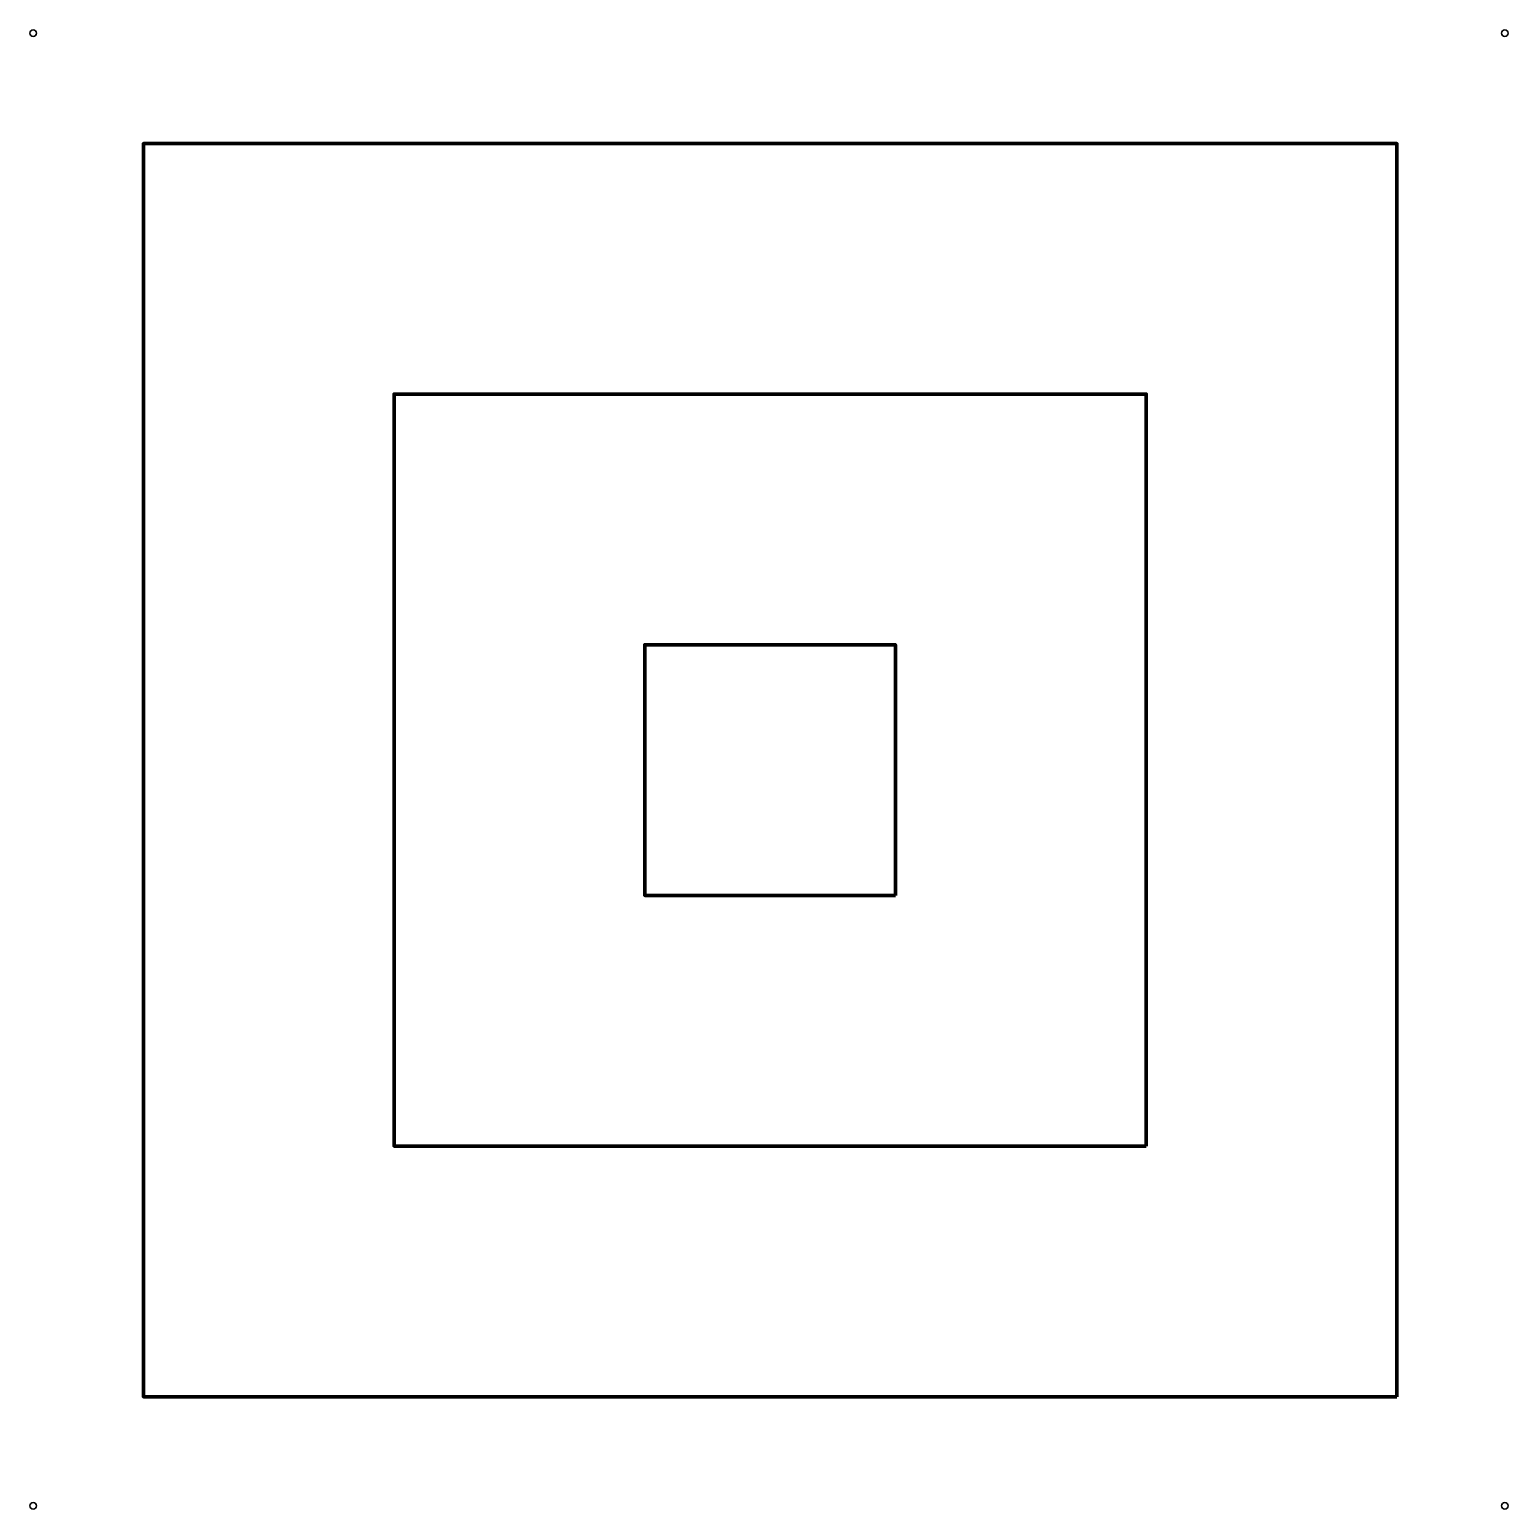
# Model space of a CAD drawing. Header units: inches. Extents: x 0.1 to 17.8, y -17.8 to -0.1.
import ezdxf

# ---------------------------------------------------------------- set-up
doc = ezdxf.new("R2010")
doc.units = ezdxf.units.IN
doc.header["$MEASUREMENT"] = 0
doc.layers.add('Layer 1', color=7, linetype='Continuous')

msp = doc.modelspace()

# ---------------------------------------------------------------- linework, layer by layer
at = {"layer": 'Layer 1', "color": 179, "lineweight": 106, "true_color": 0x231f20}
for points in [[(16.5, -16.5), (1.5, -16.5), (1.5, -1.5), (16.5, -1.5), (16.5, -16.5)], [(13.5, -13.5), (4.5, -13.5), (4.5, -4.5), (13.5, -4.5), (13.5, -13.5)], [(10.5, -10.5), (7.5, -10.5), (7.5, -7.5), (10.5, -7.5), (10.5, -10.5)]]:
    msp.add_lwpolyline(points, dxfattribs=at)
at = {"layer": 'Layer 1', "color": 179, "lineweight": 35, "true_color": 0x231f20}
for points in [[(0.153, -0.152), (0.137, -0.167), (0.137, -0.192), (0.153, -0.208), (0.168, -0.223), (0.193, -0.223), (0.208, -0.208), (0.224, -0.192), (0.224, -0.167), (0.208, -0.152), (0.193, -0.137), (0.168, -0.137), (0.153, -0.152)], [(17.764, -0.152), (17.749, -0.167), (17.749, -0.192), (17.764, -0.208), (17.779, -0.223), (17.804, -0.223), (17.82, -0.208), (17.835, -0.192), (17.835, -0.167), (17.82, -0.152), (17.804, -0.137), (17.779, -0.137), (17.764, -0.152)], [(0.153, -17.777), (0.137, -17.792), (0.137, -17.817), (0.153, -17.833), (0.168, -17.848), (0.193, -17.848), (0.208, -17.833), (0.224, -17.817), (0.224, -17.792), (0.208, -17.777), (0.193, -17.762), (0.168, -17.762), (0.153, -17.777)], [(17.764, -17.777), (17.749, -17.792), (17.749, -17.817), (17.764, -17.833), (17.779, -17.848), (17.804, -17.848), (17.82, -17.833), (17.835, -17.817), (17.835, -17.792), (17.82, -17.777), (17.804, -17.762), (17.779, -17.762), (17.764, -17.777)]]:
    msp.add_open_spline(points, degree=3, knots=[0, 0, 0, 0, 1, 1, 1, 2, 2, 2, 3, 3, 3, 4, 4, 4, 4], dxfattribs=at)

doc.saveas('drawing.dxf')
